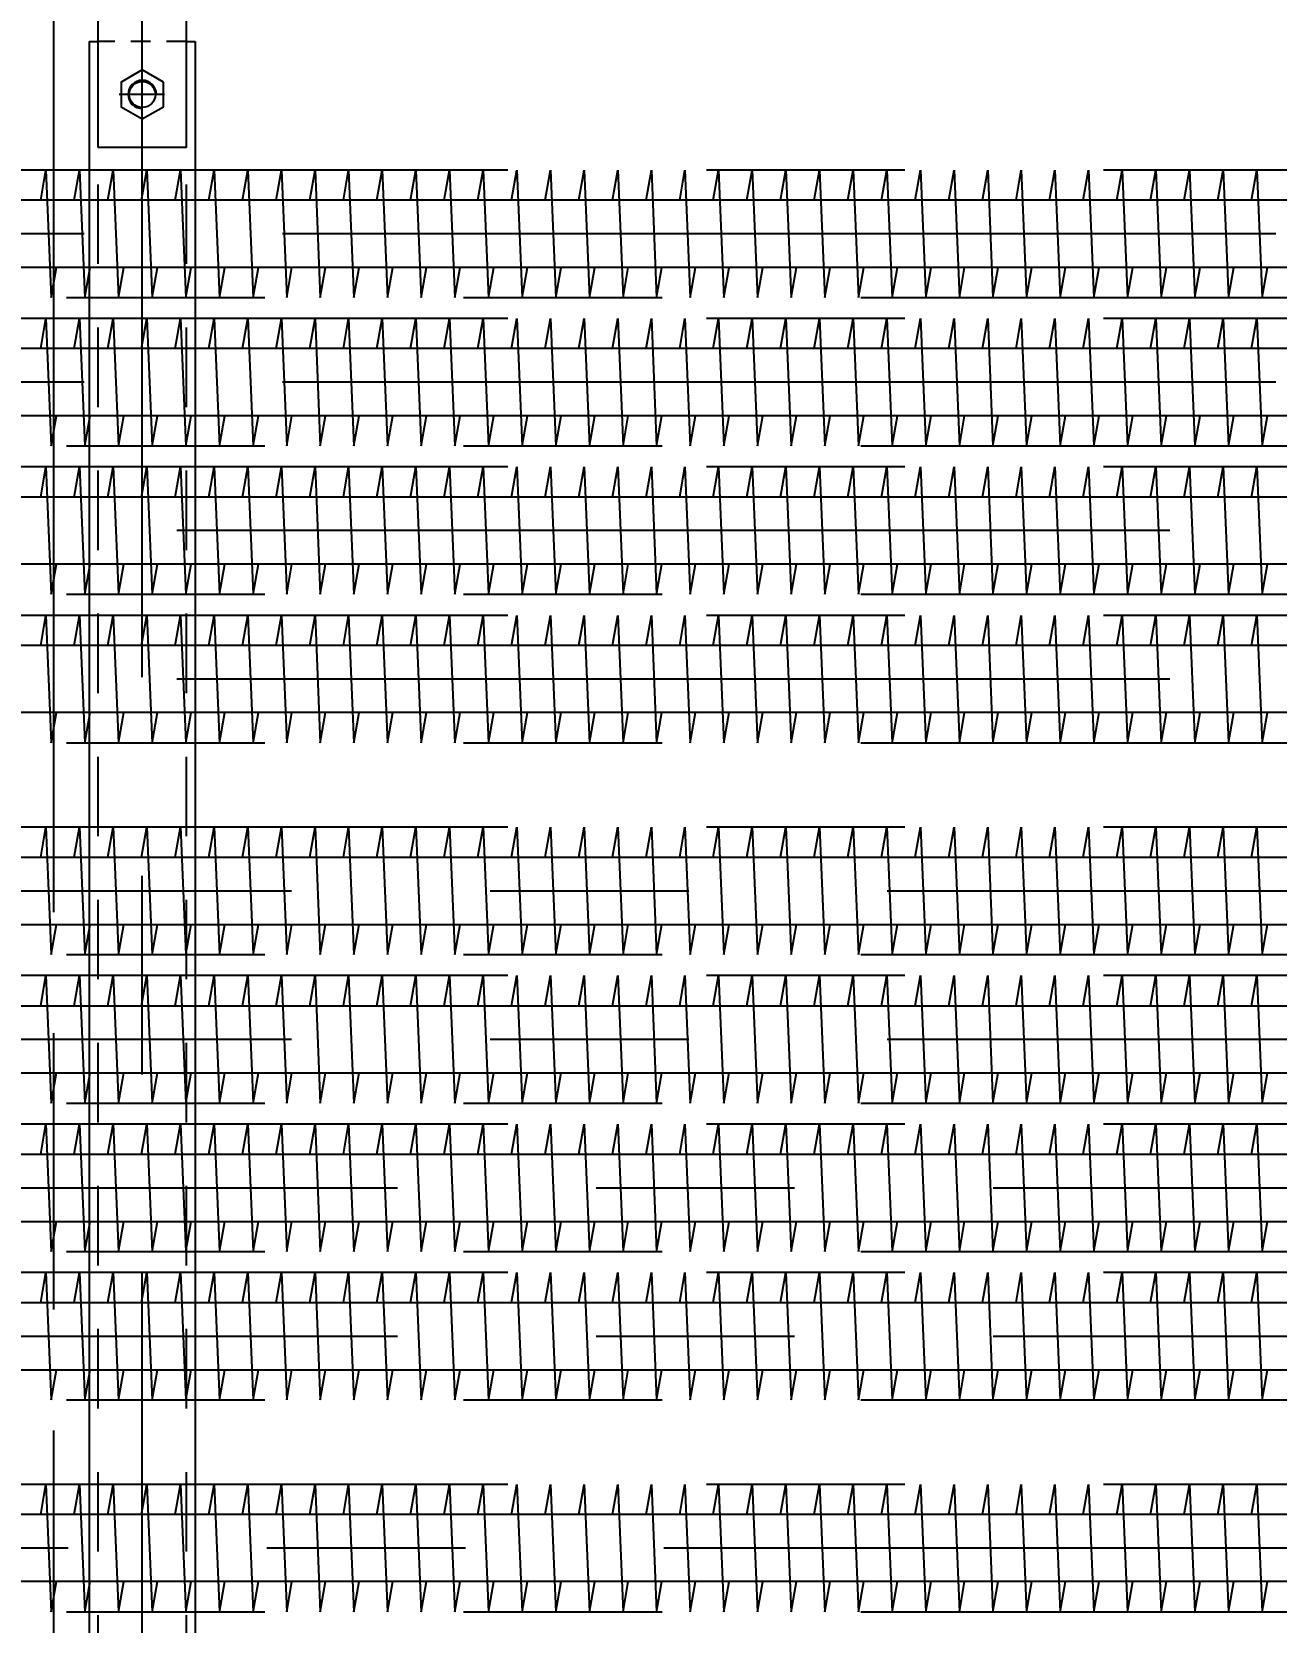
# Model space of a CAD drawing. Extents: x -4179 to 25200, y 0 to 17850.
# Drawn here: x 9704 to 10409, y 13589 to 14489 of the extents above; entities that cross this region are included whole.
import ezdxf

# ---------------------------------------------------------------- set-up
doc = ezdxf.new("R2010")
doc.units = 0
doc.header["$LTSCALE"] = 450
doc.header["$MEASUREMENT"] = 0
for name, pattern in [('CENTER', [2, 1.25, -0.25, 0.25, -0.25]), ('CENTSHORT', [0.22, 0.12, -0.05, 0, -0.05]), ('HIDSHORT', [0.18, 0.1, -0.08]), ('PHANTOM', [2.5, 1.25, -0.25, 0.25, -0.25, 0.25, -0.25])]:
    doc.linetypes.add(name, pattern=pattern)
for name, color, linetype in [('CEN', 1, 'CENTER'), ('DIM', 1, 'Continuous'), ('HID1', 8, 'PHANTOM'), ('TEXT', 4, 'Continuous'), ('Y', 2, 'HIDSHORT')]:
    doc.layers.add(name, color=color, linetype=linetype)
doc.styles.add('SIMP25', font='romans.shx', dxfattribs={"width": 0.8, "height": 75})
doc.dimstyles.get("Standard").update_dxf_attribs({"dimscale": 500.1, "dimtxt": 75, "dimasz": 0.18, "dimexe": 0.18, "dimexo": 0.0625, "dimgap": 0.075, "dimtad": 1, "dimdec": 0, "dimrnd": 0.5, "dimzin": 0, "dimdsep": 46, "dimtxsty": 'SIMP25', "dimcen": 0.09, "dimadec": 0, "dimazin": 0, "dimtfac": 1, "dimtdec": 0, "dimtmove": 1, "dimatfit": 3, "dimfxl": 1, "dimtolj": 1, "dimtzin": 0, "dimarcsym": 0})

# ---------------------------------------------------------------- blocks, each defined once
blk = doc.blocks.new('*D11')
at = {"layer": 'Defpoints', "color": 0, "transparency": 16777216}
for p in [(2088.83, 13606.91), (11248.83, 13115.42), (2088.83, 11698.91)]:
    blk.add_point(p, dxfattribs=at)
at = {"layer": 'DIM', "color": 0, "lineweight": -2, "transparency": 16777216}
for p, q in [((2088.83, 13575.65), (2088.83, 11608.89)), ((11248.83, 13084.16), (11248.83, 11608.89)), ((11158.81, 11698.91), (2178.85, 11698.91))]:
    blk.add_line(p, q, dxfattribs=at)
at = {"layer": 'DIM', "color": 0, "transparency": 16777216}
for points in [[(2178.85, 11713.91), (2178.85, 11683.91), (2088.83, 11698.91)], [(11158.81, 11713.91), (11158.81, 11683.91), (11248.83, 11698.91)]]:
    blk.add_solid(points, dxfattribs=at)
at = {"layer": 'DIM', "color": 0, "transparency": 16777216, "insert": (6668.83, 11773.92), "char_height": 75, "attachment_point": 5, "style": 'SIMP25'}
blk.add_mtext('\\A1;9160', dxfattribs=at)
blk = doc.blocks.new('NUT-M16-F')
at = {"color": 1, "linetype": 'CENTSHORT'}
for p, q in [((0, 12.68), (0, -13)), ((14.23, 0), (-14.31, 0))]:
    blk.add_line(p, q, dxfattribs=at)
at = {"color": 0, "linetype": 'ByBlock'}
blk.add_lwpolyline([(-6.93, 12), (-13.86, 0), (-6.93, -12), (6.93, -12), (13.86, 0), (6.93, 12)], close=True, dxfattribs=at)
blk.add_circle((0, 0), 7.4, dxfattribs=at)
blk.add_arc((0, 0), 8, 90, 0, dxfattribs=at)
blk = doc.blocks.new('A-HANG_CLAMP-F')
at = {"color": 0, "linetype": 'ByBlock'}
for p, q in [((25, 30), (-25, 30)), ((-25, -130), (-25, 30)), ((25, -130), (25, 30)), ((25, -130), (-25, -130))]:
    blk.add_line(p, q, dxfattribs=at)
at = {"color": 0, "linetype": 'ByBlock', "rotation": 270}
for p in [(0, 0), (0, -100)]:
    blk.add_blockref('NUT-M16-F', p, dxfattribs=at)

msp = doc.modelspace()

# ---------------------------------------------------------------- linework, layer by layer
at = {"color": 1, "linetype": 'HIDSHORT', "ltscale": 0.25}
msp.add_line((9791.83, 14483.86), (9741.83, 14483.86), dxfattribs=at)
for p, q in [((11524.83, 13649.96), (2148.83, 13649.96)), ((11524.83, 13611.86), (2148.83, 13611.86))]:
    msp.add_line(p, q)
for points in [[(2148.83, 13649.96, -0.41395), (2107.88, 13690.91, -0.41395), (2148.83, 13731.86), (11308.83, 13731.86, 0.414), (11387.88, 13810.9), (11387.88, 14314.92, 0.414), (11308.83, 14393.96), (2148.83, 14393.96)], [(2148.82, 13611.86, -0.414026), (2069.78, 13690.91, -0.414026), (2148.82, 13769.96), (11308.82, 13769.96, 0.414), (11349.78, 13810.92), (11349.78, 14314.9, 0.414), (11308.82, 14355.86), (2148.83, 14355.86)], [(2148.83, 13565.96, -0.414), (2107.88, 13606.92), (2107.88, 13774.9, -0.414), (2148.83, 13815.86), (11308.83, 13815.86, 0.414), (11387.88, 13894.9), (11387.88, 14230.92, 0.414), (11308.83, 14309.96), (2148.83, 14309.96)], [(2148.82, 13527.86, -0.414), (2069.78, 13606.9), (2069.78, 13774.92, -0.414), (2148.82, 13853.96), (11308.82, 13853.96, 0.414), (11349.78, 13894.92), (11349.78, 14230.9, 0.414), (11308.82, 14271.86), (2148.83, 14271.86)], [(2088.83, 13481.96, -0.414), (2047.88, 13522.92), (2047.88, 13858.9, -0.414), (2088.83, 13899.86), (11248.83, 13899.86, 0.414), (11327.88, 13978.9), (11327.88, 14146.92, 0.414), (11248.83, 14225.96), (2088.83, 14225.96)], [(2088.82, 13443.86, -0.414), (2009.78, 13522.9), (2009.78, 13858.92, -0.414), (2088.82, 13937.96), (11248.82, 13937.96, 0.414), (11289.78, 13978.92), (11289.78, 14146.9, 0.414), (11248.82, 14187.86), (2088.83, 14187.86)], [(2088.83, 13397.96, -0.414), (2047.88, 13438.92), (2047.88, 13942.9, -0.414), (2088.83, 13983.86), (11248.83, 13983.86, 0.414026), (11327.88, 14062.91, 0.414026), (11248.83, 14141.96), (2088.83, 14141.96)], [(2088.82, 13359.86, -0.414), (2009.78, 13438.9), (2009.78, 13942.92, -0.414), (2088.82, 14021.96), (11248.82, 14021.96, 0.41395), (11289.78, 14062.91, 0.41395), (11248.82, 14103.86), (2088.83, 14103.86)]]:
    msp.add_lwpolyline(points, format="xyb")
at = {"layer": 'CEN'}
for p, q in [((9716.83, 13090.86), (9716.83, 16604.7)), ((9716.83, 13134.86), (9716.83, 16540.88)), ((9766.83, 13223.91), (9766.83, 16523.94)), ((11524.83, 13630.91), (2148.83, 13630.91))]:
    msp.add_line(p, q, dxfattribs=at)
for points in [[(9709.28, 14393.96), (9712.28, 14410.96), (9715.28, 14338.86), (9718.28, 14355.86)], [(9728.33, 14393.96), (9731.33, 14410.96), (9734.33, 14338.86), (9737.33, 14355.86)], [(9747.38, 14393.96), (9750.38, 14410.96), (9753.38, 14338.86), (9756.38, 14355.86)], [(9766.43, 14393.96), (9769.43, 14410.96), (9772.43, 14338.86), (9775.43, 14355.86)], [(9785.48, 14393.96), (9788.48, 14410.96), (9791.48, 14338.86), (9794.48, 14355.86)], [(9804.53, 14393.96), (9807.53, 14410.96), (9810.53, 14338.86), (9813.53, 14355.86)], [(9823.58, 14393.96), (9826.58, 14410.96), (9829.58, 14338.86), (9832.58, 14355.86)], [(9842.63, 14393.96), (9845.63, 14410.96), (9848.63, 14338.86), (9851.63, 14355.86)], [(9861.68, 14393.96), (9864.68, 14410.96), (9867.68, 14338.86), (9870.68, 14355.86)], [(9880.73, 14393.96), (9883.73, 14410.96), (9886.73, 14338.86), (9889.73, 14355.86)], [(9899.78, 14393.96), (9902.78, 14410.96), (9905.78, 14338.86), (9908.78, 14355.86)], [(9918.83, 14393.96), (9921.83, 14410.96), (9924.83, 14338.86), (9927.83, 14355.86)], [(9937.88, 14393.96), (9940.88, 14410.96), (9943.88, 14338.86), (9946.88, 14355.86)], [(9956.93, 14393.96), (9959.93, 14410.96), (9962.93, 14338.86), (9965.93, 14355.86)], [(9975.98, 14393.96), (9978.98, 14410.96), (9981.98, 14338.86), (9984.98, 14355.86)], [(9995.03, 14393.96), (9998.03, 14410.96), (10001.03, 14338.86), (10004.03, 14355.86)], [(10014.08, 14393.96), (10017.08, 14410.96), (10020.08, 14338.86), (10023.08, 14355.86)], [(10033.13, 14393.96), (10036.13, 14410.96), (10039.13, 14338.86), (10042.13, 14355.86)], [(10052.18, 14393.96), (10055.18, 14410.96), (10058.18, 14338.86), (10061.18, 14355.86)], [(10071.23, 14393.96), (10074.23, 14410.96), (10077.23, 14338.86), (10080.23, 14355.86)], [(10090.28, 14393.96), (10093.28, 14410.96), (10096.28, 14338.86), (10099.28, 14355.86)], [(10109.33, 14393.96), (10112.33, 14410.96), (10115.33, 14338.86), (10118.33, 14355.86)], [(10128.38, 14393.96), (10131.38, 14410.96), (10134.38, 14338.86), (10137.38, 14355.86)], [(10147.43, 14393.96), (10150.43, 14410.96), (10153.43, 14338.86), (10156.43, 14355.86)], [(10166.48, 14393.96), (10169.48, 14410.96), (10172.48, 14338.86), (10175.48, 14355.86)], [(10185.53, 14393.96), (10188.53, 14410.96), (10191.53, 14338.86), (10194.53, 14355.86)], [(10204.58, 14393.96), (10207.58, 14410.96), (10210.58, 14338.86), (10213.58, 14355.86)], [(10223.63, 14393.96), (10226.63, 14410.96), (10229.63, 14338.86), (10232.63, 14355.86)], [(10242.68, 14393.96), (10245.68, 14410.96), (10248.68, 14338.86), (10251.68, 14355.86)], [(10261.73, 14393.96), (10264.73, 14410.96), (10267.73, 14338.86), (10270.73, 14355.86)], [(10280.78, 14393.96), (10283.78, 14410.96), (10286.78, 14338.86), (10289.78, 14355.86)], [(10299.83, 14393.96), (10302.83, 14410.96), (10305.83, 14338.86), (10308.83, 14355.86)], [(10318.88, 14393.96), (10321.88, 14410.96), (10324.88, 14338.86), (10327.88, 14355.86)], [(10337.93, 14393.96), (10340.93, 14410.96), (10343.93, 14338.86), (10346.93, 14355.86)], [(10356.98, 14393.96), (10359.98, 14410.96), (10362.98, 14338.86), (10365.98, 14355.86)], [(10376.03, 14393.96), (10379.03, 14410.96), (10382.03, 14338.86), (10385.03, 14355.86)], [(10395.08, 14393.96), (10398.08, 14410.96), (10401.08, 14338.86), (10404.08, 14355.86)], [(9709.28, 14309.96), (9712.28, 14326.96), (9715.28, 14254.86), (9718.28, 14271.86)], [(9728.33, 14309.96), (9731.33, 14326.96), (9734.33, 14254.86), (9737.33, 14271.86)], [(9747.38, 14309.96), (9750.38, 14326.96), (9753.38, 14254.86), (9756.38, 14271.86)], [(9766.43, 14309.96), (9769.43, 14326.96), (9772.43, 14254.86), (9775.43, 14271.86)], [(9785.48, 14309.96), (9788.48, 14326.96), (9791.48, 14254.86), (9794.48, 14271.86)], [(9804.53, 14309.96), (9807.53, 14326.96), (9810.53, 14254.86), (9813.53, 14271.86)], [(9823.58, 14309.96), (9826.58, 14326.96), (9829.58, 14254.86), (9832.58, 14271.86)], [(9842.63, 14309.96), (9845.63, 14326.96), (9848.63, 14254.86), (9851.63, 14271.86)], [(9861.68, 14309.96), (9864.68, 14326.96), (9867.68, 14254.86), (9870.68, 14271.86)], [(9880.73, 14309.96), (9883.73, 14326.96), (9886.73, 14254.86), (9889.73, 14271.86)], [(9899.78, 14309.96), (9902.78, 14326.96), (9905.78, 14254.86), (9908.78, 14271.86)], [(9918.83, 14309.96), (9921.83, 14326.96), (9924.83, 14254.86), (9927.83, 14271.86)], [(9937.88, 14309.96), (9940.88, 14326.96), (9943.88, 14254.86), (9946.88, 14271.86)], [(9956.93, 14309.96), (9959.93, 14326.96), (9962.93, 14254.86), (9965.93, 14271.86)], [(9975.98, 14309.96), (9978.98, 14326.96), (9981.98, 14254.86), (9984.98, 14271.86)], [(9995.03, 14309.96), (9998.03, 14326.96), (10001.03, 14254.86), (10004.03, 14271.86)], [(10014.08, 14309.96), (10017.08, 14326.96), (10020.08, 14254.86), (10023.08, 14271.86)], [(10033.13, 14309.96), (10036.13, 14326.96), (10039.13, 14254.86), (10042.13, 14271.86)], [(10052.18, 14309.96), (10055.18, 14326.96), (10058.18, 14254.86), (10061.18, 14271.86)], [(10071.23, 14309.96), (10074.23, 14326.96), (10077.23, 14254.86), (10080.23, 14271.86)], [(10090.28, 14309.96), (10093.28, 14326.96), (10096.28, 14254.86), (10099.28, 14271.86)], [(10109.33, 14309.96), (10112.33, 14326.96), (10115.33, 14254.86), (10118.33, 14271.86)], [(10128.38, 14309.96), (10131.38, 14326.96), (10134.38, 14254.86), (10137.38, 14271.86)], [(10147.43, 14309.96), (10150.43, 14326.96), (10153.43, 14254.86), (10156.43, 14271.86)], [(10166.48, 14309.96), (10169.48, 14326.96), (10172.48, 14254.86), (10175.48, 14271.86)], [(10185.53, 14309.96), (10188.53, 14326.96), (10191.53, 14254.86), (10194.53, 14271.86)], [(10204.58, 14309.96), (10207.58, 14326.96), (10210.58, 14254.86), (10213.58, 14271.86)], [(10223.63, 14309.96), (10226.63, 14326.96), (10229.63, 14254.86), (10232.63, 14271.86)], [(10242.68, 14309.96), (10245.68, 14326.96), (10248.68, 14254.86), (10251.68, 14271.86)], [(10261.73, 14309.96), (10264.73, 14326.96), (10267.73, 14254.86), (10270.73, 14271.86)], [(10280.78, 14309.96), (10283.78, 14326.96), (10286.78, 14254.86), (10289.78, 14271.86)], [(10299.83, 14309.96), (10302.83, 14326.96), (10305.83, 14254.86), (10308.83, 14271.86)], [(10318.88, 14309.96), (10321.88, 14326.96), (10324.88, 14254.86), (10327.88, 14271.86)], [(10337.93, 14309.96), (10340.93, 14326.96), (10343.93, 14254.86), (10346.93, 14271.86)], [(10356.98, 14309.96), (10359.98, 14326.96), (10362.98, 14254.86), (10365.98, 14271.86)], [(10376.03, 14309.96), (10379.03, 14326.96), (10382.03, 14254.86), (10385.03, 14271.86)], [(10395.08, 14309.96), (10398.08, 14326.96), (10401.08, 14254.86), (10404.08, 14271.86)], [(9709.28, 14225.96), (9712.28, 14242.96), (9715.28, 14170.86), (9718.28, 14187.86)], [(9728.33, 14225.96), (9731.33, 14242.96), (9734.33, 14170.86), (9737.33, 14187.86)], [(9747.38, 14225.96), (9750.38, 14242.96), (9753.38, 14170.86), (9756.38, 14187.86)], [(9766.43, 14225.96), (9769.43, 14242.96), (9772.43, 14170.86), (9775.43, 14187.86)], [(9785.48, 14225.96), (9788.48, 14242.96), (9791.48, 14170.86), (9794.48, 14187.86)], [(9804.53, 14225.96), (9807.53, 14242.96), (9810.53, 14170.86), (9813.53, 14187.86)], [(9823.58, 14225.96), (9826.58, 14242.96), (9829.58, 14170.86), (9832.58, 14187.86)], [(9842.63, 14225.96), (9845.63, 14242.96), (9848.63, 14170.86), (9851.63, 14187.86)], [(9861.68, 14225.96), (9864.68, 14242.96), (9867.68, 14170.86), (9870.68, 14187.86)], [(9880.73, 14225.96), (9883.73, 14242.96), (9886.73, 14170.86), (9889.73, 14187.86)], [(9899.78, 14225.96), (9902.78, 14242.96), (9905.78, 14170.86), (9908.78, 14187.86)], [(9918.83, 14225.96), (9921.83, 14242.96), (9924.83, 14170.86), (9927.83, 14187.86)], [(9937.88, 14225.96), (9940.88, 14242.96), (9943.88, 14170.86), (9946.88, 14187.86)], [(9956.93, 14225.96), (9959.93, 14242.96), (9962.93, 14170.86), (9965.93, 14187.86)], [(9975.98, 14225.96), (9978.98, 14242.96), (9981.98, 14170.86), (9984.98, 14187.86)], [(9995.03, 14225.96), (9998.03, 14242.96), (10001.03, 14170.86), (10004.03, 14187.86)], [(10014.08, 14225.96), (10017.08, 14242.96), (10020.08, 14170.86), (10023.08, 14187.86)], [(10033.13, 14225.96), (10036.13, 14242.96), (10039.13, 14170.86), (10042.13, 14187.86)], [(10052.18, 14225.96), (10055.18, 14242.96), (10058.18, 14170.86), (10061.18, 14187.86)], [(10071.23, 14225.96), (10074.23, 14242.96), (10077.23, 14170.86), (10080.23, 14187.86)], [(10090.28, 14225.96), (10093.28, 14242.96), (10096.28, 14170.86), (10099.28, 14187.86)], [(10109.33, 14225.96), (10112.33, 14242.96), (10115.33, 14170.86), (10118.33, 14187.86)], [(10128.38, 14225.96), (10131.38, 14242.96), (10134.38, 14170.86), (10137.38, 14187.86)], [(10147.43, 14225.96), (10150.43, 14242.96), (10153.43, 14170.86), (10156.43, 14187.86)], [(10166.48, 14225.96), (10169.48, 14242.96), (10172.48, 14170.86), (10175.48, 14187.86)], [(10185.53, 14225.96), (10188.53, 14242.96), (10191.53, 14170.86), (10194.53, 14187.86)], [(10204.58, 14225.96), (10207.58, 14242.96), (10210.58, 14170.86), (10213.58, 14187.86)], [(10223.63, 14225.96), (10226.63, 14242.96), (10229.63, 14170.86), (10232.63, 14187.86)], [(10242.68, 14225.96), (10245.68, 14242.96), (10248.68, 14170.86), (10251.68, 14187.86)], [(10261.73, 14225.96), (10264.73, 14242.96), (10267.73, 14170.86), (10270.73, 14187.86)], [(10280.78, 14225.96), (10283.78, 14242.96), (10286.78, 14170.86), (10289.78, 14187.86)], [(10299.83, 14225.96), (10302.83, 14242.96), (10305.83, 14170.86), (10308.83, 14187.86)], [(10318.88, 14225.96), (10321.88, 14242.96), (10324.88, 14170.86), (10327.88, 14187.86)], [(10337.93, 14225.96), (10340.93, 14242.96), (10343.93, 14170.86), (10346.93, 14187.86)], [(10356.98, 14225.96), (10359.98, 14242.96), (10362.98, 14170.86), (10365.98, 14187.86)], [(10376.03, 14225.96), (10379.03, 14242.96), (10382.03, 14170.86), (10385.03, 14187.86)], [(10395.08, 14225.96), (10398.08, 14242.96), (10401.08, 14170.86), (10404.08, 14187.86)], [(9709.28, 14141.96), (9712.28, 14158.96), (9715.28, 14086.86), (9718.28, 14103.86)], [(9728.33, 14141.96), (9731.33, 14158.96), (9734.33, 14086.86), (9737.33, 14103.86)], [(9747.38, 14141.96), (9750.38, 14158.96), (9753.38, 14086.86), (9756.38, 14103.86)], [(9766.43, 14141.96), (9769.43, 14158.96), (9772.43, 14086.86), (9775.43, 14103.86)], [(9785.48, 14141.96), (9788.48, 14158.96), (9791.48, 14086.86), (9794.48, 14103.86)], [(9804.53, 14141.96), (9807.53, 14158.96), (9810.53, 14086.86), (9813.53, 14103.86)], [(9823.58, 14141.96), (9826.58, 14158.96), (9829.58, 14086.86), (9832.58, 14103.86)], [(9842.63, 14141.96), (9845.63, 14158.96), (9848.63, 14086.86), (9851.63, 14103.86)], [(9861.68, 14141.96), (9864.68, 14158.96), (9867.68, 14086.86), (9870.68, 14103.86)], [(9880.73, 14141.96), (9883.73, 14158.96), (9886.73, 14086.86), (9889.73, 14103.86)], [(9899.78, 14141.96), (9902.78, 14158.96), (9905.78, 14086.86), (9908.78, 14103.86)], [(9918.83, 14141.96), (9921.83, 14158.96), (9924.83, 14086.86), (9927.83, 14103.86)], [(9937.88, 14141.96), (9940.88, 14158.96), (9943.88, 14086.86), (9946.88, 14103.86)], [(9956.93, 14141.96), (9959.93, 14158.96), (9962.93, 14086.86), (9965.93, 14103.86)], [(9975.98, 14141.96), (9978.98, 14158.96), (9981.98, 14086.86), (9984.98, 14103.86)], [(9995.03, 14141.96), (9998.03, 14158.96), (10001.03, 14086.86), (10004.03, 14103.86)], [(10014.08, 14141.96), (10017.08, 14158.96), (10020.08, 14086.86), (10023.08, 14103.86)], [(10033.13, 14141.96), (10036.13, 14158.96), (10039.13, 14086.86), (10042.13, 14103.86)], [(10052.18, 14141.96), (10055.18, 14158.96), (10058.18, 14086.86), (10061.18, 14103.86)], [(10071.23, 14141.96), (10074.23, 14158.96), (10077.23, 14086.86), (10080.23, 14103.86)], [(10090.28, 14141.96), (10093.28, 14158.96), (10096.28, 14086.86), (10099.28, 14103.86)], [(10109.33, 14141.96), (10112.33, 14158.96), (10115.33, 14086.86), (10118.33, 14103.86)], [(10128.38, 14141.96), (10131.38, 14158.96), (10134.38, 14086.86), (10137.38, 14103.86)], [(10147.43, 14141.96), (10150.43, 14158.96), (10153.43, 14086.86), (10156.43, 14103.86)], [(10166.48, 14141.96), (10169.48, 14158.96), (10172.48, 14086.86), (10175.48, 14103.86)], [(10185.53, 14141.96), (10188.53, 14158.96), (10191.53, 14086.86), (10194.53, 14103.86)], [(10204.58, 14141.96), (10207.58, 14158.96), (10210.58, 14086.86), (10213.58, 14103.86)], [(10223.63, 14141.96), (10226.63, 14158.96), (10229.63, 14086.86), (10232.63, 14103.86)], [(10242.68, 14141.96), (10245.68, 14158.96), (10248.68, 14086.86), (10251.68, 14103.86)], [(10261.73, 14141.96), (10264.73, 14158.96), (10267.73, 14086.86), (10270.73, 14103.86)], [(10280.78, 14141.96), (10283.78, 14158.96), (10286.78, 14086.86), (10289.78, 14103.86)], [(10299.83, 14141.96), (10302.83, 14158.96), (10305.83, 14086.86), (10308.83, 14103.86)], [(10318.88, 14141.96), (10321.88, 14158.96), (10324.88, 14086.86), (10327.88, 14103.86)], [(10337.93, 14141.96), (10340.93, 14158.96), (10343.93, 14086.86), (10346.93, 14103.86)], [(10356.98, 14141.96), (10359.98, 14158.96), (10362.98, 14086.86), (10365.98, 14103.86)], [(10376.03, 14141.96), (10379.03, 14158.96), (10382.03, 14086.86), (10385.03, 14103.86)], [(10395.08, 14141.96), (10398.08, 14158.96), (10401.08, 14086.86), (10404.08, 14103.86)], [(9709.28, 14021.96), (9712.28, 14038.96), (9715.28, 13966.86), (9718.28, 13983.86)], [(9728.33, 14021.96), (9731.33, 14038.96), (9734.33, 13966.86), (9737.33, 13983.86)], [(9747.38, 14021.96), (9750.38, 14038.96), (9753.38, 13966.86), (9756.38, 13983.86)], [(9766.43, 14021.96), (9769.43, 14038.96), (9772.43, 13966.86), (9775.43, 13983.86)], [(9785.48, 14021.96), (9788.48, 14038.96), (9791.48, 13966.86), (9794.48, 13983.86)], [(9804.53, 14021.96), (9807.53, 14038.96), (9810.53, 13966.86), (9813.53, 13983.86)], [(9823.58, 14021.96), (9826.58, 14038.96), (9829.58, 13966.86), (9832.58, 13983.86)], [(9842.63, 14021.96), (9845.63, 14038.96), (9848.63, 13966.86), (9851.63, 13983.86)], [(9861.68, 14021.96), (9864.68, 14038.96), (9867.68, 13966.86), (9870.68, 13983.86)], [(9880.73, 14021.96), (9883.73, 14038.96), (9886.73, 13966.86), (9889.73, 13983.86)], [(9899.78, 14021.96), (9902.78, 14038.96), (9905.78, 13966.86), (9908.78, 13983.86)], [(9918.83, 14021.96), (9921.83, 14038.96), (9924.83, 13966.86), (9927.83, 13983.86)], [(9937.88, 14021.96), (9940.88, 14038.96), (9943.88, 13966.86), (9946.88, 13983.86)], [(9956.93, 14021.96), (9959.93, 14038.96), (9962.93, 13966.86), (9965.93, 13983.86)], [(9975.98, 14021.96), (9978.98, 14038.96), (9981.98, 13966.86), (9984.98, 13983.86)], [(9995.03, 14021.96), (9998.03, 14038.96), (10001.03, 13966.86), (10004.03, 13983.86)], [(10014.08, 14021.96), (10017.08, 14038.96), (10020.08, 13966.86), (10023.08, 13983.86)], [(10033.13, 14021.96), (10036.13, 14038.96), (10039.13, 13966.86), (10042.13, 13983.86)], [(10052.18, 14021.96), (10055.18, 14038.96), (10058.18, 13966.86), (10061.18, 13983.86)], [(10071.23, 14021.96), (10074.23, 14038.96), (10077.23, 13966.86), (10080.23, 13983.86)], [(10090.28, 14021.96), (10093.28, 14038.96), (10096.28, 13966.86), (10099.28, 13983.86)], [(10109.33, 14021.96), (10112.33, 14038.96), (10115.33, 13966.86), (10118.33, 13983.86)], [(10128.38, 14021.96), (10131.38, 14038.96), (10134.38, 13966.86), (10137.38, 13983.86)], [(10147.43, 14021.96), (10150.43, 14038.96), (10153.43, 13966.86), (10156.43, 13983.86)], [(10166.48, 14021.96), (10169.48, 14038.96), (10172.48, 13966.86), (10175.48, 13983.86)], [(10185.53, 14021.96), (10188.53, 14038.96), (10191.53, 13966.86), (10194.53, 13983.86)], [(10204.58, 14021.96), (10207.58, 14038.96), (10210.58, 13966.86), (10213.58, 13983.86)], [(10223.63, 14021.96), (10226.63, 14038.96), (10229.63, 13966.86), (10232.63, 13983.86)], [(10242.68, 14021.96), (10245.68, 14038.96), (10248.68, 13966.86), (10251.68, 13983.86)], [(10261.73, 14021.96), (10264.73, 14038.96), (10267.73, 13966.86), (10270.73, 13983.86)], [(10280.78, 14021.96), (10283.78, 14038.96), (10286.78, 13966.86), (10289.78, 13983.86)], [(10299.83, 14021.96), (10302.83, 14038.96), (10305.83, 13966.86), (10308.83, 13983.86)], [(10318.88, 14021.96), (10321.88, 14038.96), (10324.88, 13966.86), (10327.88, 13983.86)], [(10337.93, 14021.96), (10340.93, 14038.96), (10343.93, 13966.86), (10346.93, 13983.86)], [(10356.98, 14021.96), (10359.98, 14038.96), (10362.98, 13966.86), (10365.98, 13983.86)], [(10376.03, 14021.96), (10379.03, 14038.96), (10382.03, 13966.86), (10385.03, 13983.86)], [(10395.08, 14021.96), (10398.08, 14038.96), (10401.08, 13966.86), (10404.08, 13983.86)], [(9709.28, 13937.96), (9712.28, 13954.96), (9715.28, 13882.86), (9718.28, 13899.86)], [(9728.33, 13937.96), (9731.33, 13954.96), (9734.33, 13882.86), (9737.33, 13899.86)], [(9747.38, 13937.96), (9750.38, 13954.96), (9753.38, 13882.86), (9756.38, 13899.86)], [(9766.43, 13937.96), (9769.43, 13954.96), (9772.43, 13882.86), (9775.43, 13899.86)], [(9785.48, 13937.96), (9788.48, 13954.96), (9791.48, 13882.86), (9794.48, 13899.86)], [(9804.53, 13937.96), (9807.53, 13954.96), (9810.53, 13882.86), (9813.53, 13899.86)], [(9823.58, 13937.96), (9826.58, 13954.96), (9829.58, 13882.86), (9832.58, 13899.86)], [(9842.63, 13937.96), (9845.63, 13954.96), (9848.63, 13882.86), (9851.63, 13899.86)], [(9861.68, 13937.96), (9864.68, 13954.96), (9867.68, 13882.86), (9870.68, 13899.86)], [(9880.73, 13937.96), (9883.73, 13954.96), (9886.73, 13882.86), (9889.73, 13899.86)], [(9899.78, 13937.96), (9902.78, 13954.96), (9905.78, 13882.86), (9908.78, 13899.86)], [(9918.83, 13937.96), (9921.83, 13954.96), (9924.83, 13882.86), (9927.83, 13899.86)], [(9937.88, 13937.96), (9940.88, 13954.96), (9943.88, 13882.86), (9946.88, 13899.86)], [(9956.93, 13937.96), (9959.93, 13954.96), (9962.93, 13882.86), (9965.93, 13899.86)], [(9975.98, 13937.96), (9978.98, 13954.96), (9981.98, 13882.86), (9984.98, 13899.86)], [(9995.03, 13937.96), (9998.03, 13954.96), (10001.03, 13882.86), (10004.03, 13899.86)], [(10014.08, 13937.96), (10017.08, 13954.96), (10020.08, 13882.86), (10023.08, 13899.86)], [(10033.13, 13937.96), (10036.13, 13954.96), (10039.13, 13882.86), (10042.13, 13899.86)], [(10052.18, 13937.96), (10055.18, 13954.96), (10058.18, 13882.86), (10061.18, 13899.86)], [(10071.23, 13937.96), (10074.23, 13954.96), (10077.23, 13882.86), (10080.23, 13899.86)], [(10090.28, 13937.96), (10093.28, 13954.96), (10096.28, 13882.86), (10099.28, 13899.86)], [(10109.33, 13937.96), (10112.33, 13954.96), (10115.33, 13882.86), (10118.33, 13899.86)], [(10128.38, 13937.96), (10131.38, 13954.96), (10134.38, 13882.86), (10137.38, 13899.86)], [(10147.43, 13937.96), (10150.43, 13954.96), (10153.43, 13882.86), (10156.43, 13899.86)], [(10166.48, 13937.96), (10169.48, 13954.96), (10172.48, 13882.86), (10175.48, 13899.86)], [(10185.53, 13937.96), (10188.53, 13954.96), (10191.53, 13882.86), (10194.53, 13899.86)], [(10204.58, 13937.96), (10207.58, 13954.96), (10210.58, 13882.86), (10213.58, 13899.86)], [(10223.63, 13937.96), (10226.63, 13954.96), (10229.63, 13882.86), (10232.63, 13899.86)], [(10242.68, 13937.96), (10245.68, 13954.96), (10248.68, 13882.86), (10251.68, 13899.86)], [(10261.73, 13937.96), (10264.73, 13954.96), (10267.73, 13882.86), (10270.73, 13899.86)], [(10280.78, 13937.96), (10283.78, 13954.96), (10286.78, 13882.86), (10289.78, 13899.86)], [(10299.83, 13937.96), (10302.83, 13954.96), (10305.83, 13882.86), (10308.83, 13899.86)], [(10318.88, 13937.96), (10321.88, 13954.96), (10324.88, 13882.86), (10327.88, 13899.86)], [(10337.93, 13937.96), (10340.93, 13954.96), (10343.93, 13882.86), (10346.93, 13899.86)], [(10356.98, 13937.96), (10359.98, 13954.96), (10362.98, 13882.86), (10365.98, 13899.86)], [(10376.03, 13937.96), (10379.03, 13954.96), (10382.03, 13882.86), (10385.03, 13899.86)], [(10395.08, 13937.96), (10398.08, 13954.96), (10401.08, 13882.86), (10404.08, 13899.86)], [(9709.28, 13853.96), (9712.28, 13870.96), (9715.28, 13798.86), (9718.28, 13815.86)], [(9728.33, 13853.96), (9731.33, 13870.96), (9734.33, 13798.86), (9737.33, 13815.86)], [(9747.38, 13853.96), (9750.38, 13870.96), (9753.38, 13798.86), (9756.38, 13815.86)], [(9766.43, 13853.96), (9769.43, 13870.96), (9772.43, 13798.86), (9775.43, 13815.86)], [(9785.48, 13853.96), (9788.48, 13870.96), (9791.48, 13798.86), (9794.48, 13815.86)], [(9804.53, 13853.96), (9807.53, 13870.96), (9810.53, 13798.86), (9813.53, 13815.86)], [(9823.58, 13853.96), (9826.58, 13870.96), (9829.58, 13798.86), (9832.58, 13815.86)], [(9842.63, 13853.96), (9845.63, 13870.96), (9848.63, 13798.86), (9851.63, 13815.86)], [(9861.68, 13853.96), (9864.68, 13870.96), (9867.68, 13798.86), (9870.68, 13815.86)], [(9880.73, 13853.96), (9883.73, 13870.96), (9886.73, 13798.86), (9889.73, 13815.86)], [(9899.78, 13853.96), (9902.78, 13870.96), (9905.78, 13798.86), (9908.78, 13815.86)], [(9918.83, 13853.96), (9921.83, 13870.96), (9924.83, 13798.86), (9927.83, 13815.86)], [(9937.88, 13853.96), (9940.88, 13870.96), (9943.88, 13798.86), (9946.88, 13815.86)], [(9956.93, 13853.96), (9959.93, 13870.96), (9962.93, 13798.86), (9965.93, 13815.86)], [(9975.98, 13853.96), (9978.98, 13870.96), (9981.98, 13798.86), (9984.98, 13815.86)], [(9995.03, 13853.96), (9998.03, 13870.96), (10001.03, 13798.86), (10004.03, 13815.86)], [(10014.08, 13853.96), (10017.08, 13870.96), (10020.08, 13798.86), (10023.08, 13815.86)], [(10033.13, 13853.96), (10036.13, 13870.96), (10039.13, 13798.86), (10042.13, 13815.86)], [(10052.18, 13853.96), (10055.18, 13870.96), (10058.18, 13798.86), (10061.18, 13815.86)], [(10071.23, 13853.96), (10074.23, 13870.96), (10077.23, 13798.86), (10080.23, 13815.86)], [(10090.28, 13853.96), (10093.28, 13870.96), (10096.28, 13798.86), (10099.28, 13815.86)], [(10109.33, 13853.96), (10112.33, 13870.96), (10115.33, 13798.86), (10118.33, 13815.86)], [(10128.38, 13853.96), (10131.38, 13870.96), (10134.38, 13798.86), (10137.38, 13815.86)], [(10147.43, 13853.96), (10150.43, 13870.96), (10153.43, 13798.86), (10156.43, 13815.86)], [(10166.48, 13853.96), (10169.48, 13870.96), (10172.48, 13798.86), (10175.48, 13815.86)], [(10185.53, 13853.96), (10188.53, 13870.96), (10191.53, 13798.86), (10194.53, 13815.86)], [(10204.58, 13853.96), (10207.58, 13870.96), (10210.58, 13798.86), (10213.58, 13815.86)], [(10223.63, 13853.96), (10226.63, 13870.96), (10229.63, 13798.86), (10232.63, 13815.86)], [(10242.68, 13853.96), (10245.68, 13870.96), (10248.68, 13798.86), (10251.68, 13815.86)], [(10261.73, 13853.96), (10264.73, 13870.96), (10267.73, 13798.86), (10270.73, 13815.86)], [(10280.78, 13853.96), (10283.78, 13870.96), (10286.78, 13798.86), (10289.78, 13815.86)], [(10299.83, 13853.96), (10302.83, 13870.96), (10305.83, 13798.86), (10308.83, 13815.86)], [(10318.88, 13853.96), (10321.88, 13870.96), (10324.88, 13798.86), (10327.88, 13815.86)], [(10337.93, 13853.96), (10340.93, 13870.96), (10343.93, 13798.86), (10346.93, 13815.86)], [(10356.98, 13853.96), (10359.98, 13870.96), (10362.98, 13798.86), (10365.98, 13815.86)], [(10376.03, 13853.96), (10379.03, 13870.96), (10382.03, 13798.86), (10385.03, 13815.86)], [(10395.08, 13853.96), (10398.08, 13870.96), (10401.08, 13798.86), (10404.08, 13815.86)], [(9709.28, 13769.96), (9712.28, 13786.96), (9715.28, 13714.86), (9718.28, 13731.86)], [(9728.33, 13769.96), (9731.33, 13786.96), (9734.33, 13714.86), (9737.33, 13731.86)], [(9747.38, 13769.96), (9750.38, 13786.96), (9753.38, 13714.86), (9756.38, 13731.86)], [(9766.43, 13769.96), (9769.43, 13786.96), (9772.43, 13714.86), (9775.43, 13731.86)], [(9785.48, 13769.96), (9788.48, 13786.96), (9791.48, 13714.86), (9794.48, 13731.86)], [(9804.53, 13769.96), (9807.53, 13786.96), (9810.53, 13714.86), (9813.53, 13731.86)], [(9823.58, 13769.96), (9826.58, 13786.96), (9829.58, 13714.86), (9832.58, 13731.86)], [(9842.63, 13769.96), (9845.63, 13786.96), (9848.63, 13714.86), (9851.63, 13731.86)], [(9861.68, 13769.96), (9864.68, 13786.96), (9867.68, 13714.86), (9870.68, 13731.86)], [(9880.73, 13769.96), (9883.73, 13786.96), (9886.73, 13714.86), (9889.73, 13731.86)], [(9899.78, 13769.96), (9902.78, 13786.96), (9905.78, 13714.86), (9908.78, 13731.86)], [(9918.83, 13769.96), (9921.83, 13786.96), (9924.83, 13714.86), (9927.83, 13731.86)], [(9937.88, 13769.96), (9940.88, 13786.96), (9943.88, 13714.86), (9946.88, 13731.86)], [(9956.93, 13769.96), (9959.93, 13786.96), (9962.93, 13714.86), (9965.93, 13731.86)], [(9975.98, 13769.96), (9978.98, 13786.96), (9981.98, 13714.86), (9984.98, 13731.86)], [(9995.03, 13769.96), (9998.03, 13786.96), (10001.03, 13714.86), (10004.03, 13731.86)], [(10014.08, 13769.96), (10017.08, 13786.96), (10020.08, 13714.86), (10023.08, 13731.86)], [(10033.13, 13769.96), (10036.13, 13786.96), (10039.13, 13714.86), (10042.13, 13731.86)], [(10052.18, 13769.96), (10055.18, 13786.96), (10058.18, 13714.86), (10061.18, 13731.86)], [(10071.23, 13769.96), (10074.23, 13786.96), (10077.23, 13714.86), (10080.23, 13731.86)], [(10090.28, 13769.96), (10093.28, 13786.96), (10096.28, 13714.86), (10099.28, 13731.86)], [(10109.33, 13769.96), (10112.33, 13786.96), (10115.33, 13714.86), (10118.33, 13731.86)], [(10128.38, 13769.96), (10131.38, 13786.96), (10134.38, 13714.86), (10137.38, 13731.86)], [(10147.43, 13769.96), (10150.43, 13786.96), (10153.43, 13714.86), (10156.43, 13731.86)], [(10166.48, 13769.96), (10169.48, 13786.96), (10172.48, 13714.86), (10175.48, 13731.86)], [(10185.53, 13769.96), (10188.53, 13786.96), (10191.53, 13714.86), (10194.53, 13731.86)], [(10204.58, 13769.96), (10207.58, 13786.96), (10210.58, 13714.86), (10213.58, 13731.86)], [(10223.63, 13769.96), (10226.63, 13786.96), (10229.63, 13714.86), (10232.63, 13731.86)], [(10242.68, 13769.96), (10245.68, 13786.96), (10248.68, 13714.86), (10251.68, 13731.86)], [(10261.73, 13769.96), (10264.73, 13786.96), (10267.73, 13714.86), (10270.73, 13731.86)], [(10280.78, 13769.96), (10283.78, 13786.96), (10286.78, 13714.86), (10289.78, 13731.86)], [(10299.83, 13769.96), (10302.83, 13786.96), (10305.83, 13714.86), (10308.83, 13731.86)], [(10318.88, 13769.96), (10321.88, 13786.96), (10324.88, 13714.86), (10327.88, 13731.86)], [(10337.93, 13769.96), (10340.93, 13786.96), (10343.93, 13714.86), (10346.93, 13731.86)], [(10356.98, 13769.96), (10359.98, 13786.96), (10362.98, 13714.86), (10365.98, 13731.86)], [(10376.03, 13769.96), (10379.03, 13786.96), (10382.03, 13714.86), (10385.03, 13731.86)], [(10395.08, 13769.96), (10398.08, 13786.96), (10401.08, 13714.86), (10404.08, 13731.86)], [(9709.28, 13649.96), (9712.28, 13666.96), (9715.28, 13594.86), (9718.28, 13611.86)], [(9728.33, 13649.96), (9731.33, 13666.96), (9734.33, 13594.86), (9737.33, 13611.86)], [(9747.38, 13649.96), (9750.38, 13666.96), (9753.38, 13594.86), (9756.38, 13611.86)], [(9766.43, 13649.96), (9769.43, 13666.96), (9772.43, 13594.86), (9775.43, 13611.86)], [(9785.48, 13649.96), (9788.48, 13666.96), (9791.48, 13594.86), (9794.48, 13611.86)], [(9804.53, 13649.96), (9807.53, 13666.96), (9810.53, 13594.86), (9813.53, 13611.86)], [(9823.58, 13649.96), (9826.58, 13666.96), (9829.58, 13594.86), (9832.58, 13611.86)], [(9842.63, 13649.96), (9845.63, 13666.96), (9848.63, 13594.86), (9851.63, 13611.86)], [(9861.68, 13649.96), (9864.68, 13666.96), (9867.68, 13594.86), (9870.68, 13611.86)], [(9880.73, 13649.96), (9883.73, 13666.96), (9886.73, 13594.86), (9889.73, 13611.86)], [(9899.78, 13649.96), (9902.78, 13666.96), (9905.78, 13594.86), (9908.78, 13611.86)], [(9918.83, 13649.96), (9921.83, 13666.96), (9924.83, 13594.86), (9927.83, 13611.86)], [(9937.88, 13649.96), (9940.88, 13666.96), (9943.88, 13594.86), (9946.88, 13611.86)], [(9956.93, 13649.96), (9959.93, 13666.96), (9962.93, 13594.86), (9965.93, 13611.86)], [(9975.98, 13649.96), (9978.98, 13666.96), (9981.98, 13594.86), (9984.98, 13611.86)], [(9995.03, 13649.96), (9998.03, 13666.96), (10001.03, 13594.86), (10004.03, 13611.86)], [(10014.08, 13649.96), (10017.08, 13666.96), (10020.08, 13594.86), (10023.08, 13611.86)], [(10033.13, 13649.96), (10036.13, 13666.96), (10039.13, 13594.86), (10042.13, 13611.86)], [(10052.18, 13649.96), (10055.18, 13666.96), (10058.18, 13594.86), (10061.18, 13611.86)], [(10071.23, 13649.96), (10074.23, 13666.96), (10077.23, 13594.86), (10080.23, 13611.86)], [(10090.28, 13649.96), (10093.28, 13666.96), (10096.28, 13594.86), (10099.28, 13611.86)], [(10109.33, 13649.96), (10112.33, 13666.96), (10115.33, 13594.86), (10118.33, 13611.86)], [(10128.38, 13649.96), (10131.38, 13666.96), (10134.38, 13594.86), (10137.38, 13611.86)], [(10147.43, 13649.96), (10150.43, 13666.96), (10153.43, 13594.86), (10156.43, 13611.86)], [(10166.48, 13649.96), (10169.48, 13666.96), (10172.48, 13594.86), (10175.48, 13611.86)], [(10185.53, 13649.96), (10188.53, 13666.96), (10191.53, 13594.86), (10194.53, 13611.86)], [(10204.58, 13649.96), (10207.58, 13666.96), (10210.58, 13594.86), (10213.58, 13611.86)], [(10223.63, 13649.96), (10226.63, 13666.96), (10229.63, 13594.86), (10232.63, 13611.86)], [(10242.68, 13649.96), (10245.68, 13666.96), (10248.68, 13594.86), (10251.68, 13611.86)], [(10261.73, 13649.96), (10264.73, 13666.96), (10267.73, 13594.86), (10270.73, 13611.86)], [(10280.78, 13649.96), (10283.78, 13666.96), (10286.78, 13594.86), (10289.78, 13611.86)], [(10299.83, 13649.96), (10302.83, 13666.96), (10305.83, 13594.86), (10308.83, 13611.86)], [(10318.88, 13649.96), (10321.88, 13666.96), (10324.88, 13594.86), (10327.88, 13611.86)], [(10337.93, 13649.96), (10340.93, 13666.96), (10343.93, 13594.86), (10346.93, 13611.86)], [(10356.98, 13649.96), (10359.98, 13666.96), (10362.98, 13594.86), (10365.98, 13611.86)], [(10376.03, 13649.96), (10379.03, 13666.96), (10382.03, 13594.86), (10385.03, 13611.86)], [(10395.08, 13649.96), (10398.08, 13666.96), (10401.08, 13594.86), (10404.08, 13611.86)]]:
    msp.add_lwpolyline(points, dxfattribs=at)
for points in [[(2148.83, 13630.91, -0.414), (2088.83, 13690.91), (2088.83, 13690.91, -0.414), (2148.83, 13750.91), (11308.83, 13750.91, 0.414), (11368.83, 13810.91), (11368.83, 14314.91, 0.414), (11308.83, 14374.91), (2148.83, 14374.91)], [(2148.83, 13546.91, -0.414), (2088.83, 13606.91), (2088.83, 13774.91, -0.414), (2148.83, 13834.91), (11308.83, 13834.91, 0.414), (11368.83, 13894.91), (11368.83, 14230.91, 0.414), (11308.83, 14290.91), (2148.83, 14290.91)], [(2088.83, 13462.91, -0.414), (2028.83, 13522.91), (2028.83, 13858.91, -0.414), (2088.83, 13918.91), (11248.83, 13918.91, 0.414), (11308.83, 13978.91), (11308.83, 14146.91, 0.414), (11248.83, 14206.91), (2088.83, 14206.91)], [(2088.83, 13378.91, -0.414), (2028.83, 13438.91), (2028.83, 13942.91, -0.414), (2088.83, 14002.91), (11248.83, 14002.91, 0.414), (11308.83, 14062.91), (11308.83, 14062.91, 0.414), (11248.83, 14122.91), (2088.83, 14122.91)]]:
    msp.add_lwpolyline(points, format="xyb", dxfattribs=at)
at = {"layer": 'HID1'}
for points in [[(11098.83, 14410.96), (2298.83, 14410.96), (2298.83, 14338.86), (11098.83, 14338.86)], [(11098.83, 14326.96), (2298.83, 14326.96), (2298.83, 14254.86), (11098.83, 14254.86)], [(11098.83, 14242.96), (2298.83, 14242.96), (2298.83, 14170.86), (11098.83, 14170.86)], [(11098.83, 14158.96), (2298.83, 14158.96), (2298.83, 14086.86), (11098.83, 14086.86)], [(11098.83, 14038.96), (2298.83, 14038.96), (2298.83, 13966.86), (11098.83, 13966.86)], [(11098.83, 13954.96), (2298.83, 13954.96), (2298.83, 13882.86), (11098.83, 13882.86)], [(11098.83, 13870.96), (2298.83, 13870.96), (2298.83, 13798.86), (11098.83, 13798.86)], [(11098.83, 13786.96), (2298.83, 13786.96), (2298.83, 13714.86), (11098.83, 13714.86)], [(11098.83, 13666.96), (2298.83, 13666.96), (2298.83, 13594.86), (11098.83, 13594.86)]]:
    msp.add_lwpolyline(points, close=True, dxfattribs=at)
at = {"layer": 'TEXT'}
for p, q in [((9736.83, 14483.86), (9736.83, 13223.91)), ((9736.83, 14483.86), (9741.83, 14483.86)), ((9791.83, 14483.86), (9796.83, 14483.86)), ((9796.83, 14483.86), (9796.83, 13223.91))]:
    msp.add_line(p, q, dxfattribs=at)
at = {"layer": 'Y'}
for p, q in [((9741.83, 13223.91), (9741.83, 14483.86)), ((9791.83, 13223.91), (9791.83, 14483.86)), ((9791.83, 14423.86), (9741.83, 14423.86))]:
    msp.add_line(p, q, dxfattribs=at)

# ---------------------------------------------------------------- block references
at = {"color": 0, "linetype": 'ByBlock'}
msp.add_blockref('A-HANG_CLAMP-F', (9766.83, 14553.86), dxfattribs=at)

# ---------------------------------------------------------------- dimensions: what is measured, and where the dimension line sits
at = {"layer": 'DIM'}
dim = msp.add_linear_dim(base=(2088.83, 11698.91), p1=(11248.83, 13115.42), p2=(2088.83, 13606.91), angle=180, dimstyle='Standard', dxfattribs=at)
dim.commit()
dim.dimension.update_dxf_attribs({"geometry": '*D11', "text_midpoint": (6668.83, 11773.92)})

doc.saveas('drawing.dxf')
